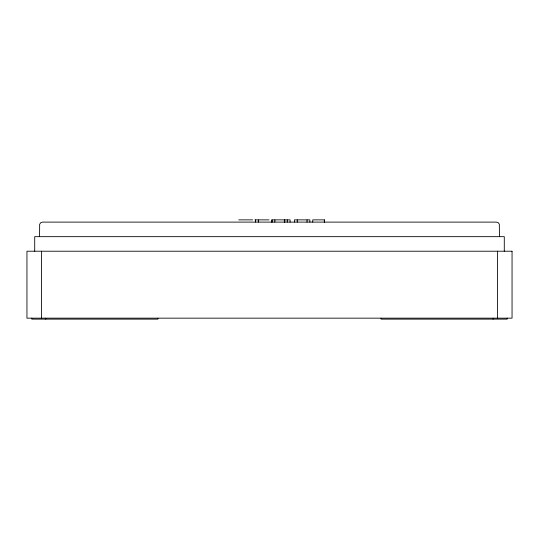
<?xml version="1.0" encoding="UTF-8"?>
<svg xmlns="http://www.w3.org/2000/svg" width="539" height="539" viewBox="0 0 539 539"><rect width="100%" height="100%" fill="white"/><g stroke="black" fill="none" stroke-linecap="round" stroke-linejoin="round"><path stroke-width="0.81" d="M238.75 219.872L252.629 219.872M254.9 219.872L269.035 219.872M507.199 318.158L507.199 319.128L381.073 319.128L381.073 318.158M504.288 251.214L504.288 236.661L34.712 236.661L34.712 251.214M499.437 236.661L499.336 224.251L498.198 222.641L496.419 222.108L42.581 222.108L40.802 222.641L39.664 224.251L39.563 236.661M497.497 251.214L497.497 318.158M493.138 318.158L493.138 319.128M324.485 222.108L324.485 219.872L312.741 219.872L312.741 222.108M324.33 219.872L324.33 222.108M309.878 222.108L309.878 219.872L294.415 219.872L294.415 222.108M307.048 219.872L307.048 222.108M297.245 219.872L297.245 222.108M290.09 222.108L290.09 219.872L271.838 219.872L271.838 222.108M287.26 219.872L287.26 222.108M284.787 219.872L284.787 222.108M284.37 219.872L284.37 222.108M274.87 219.872L274.87 222.108M272.04 219.872L272.04 222.108M258.322 219.872L258.322 222.108M255.627 219.872L255.627 222.108M157.927 318.158L157.927 319.128L31.801 319.128L31.801 318.158M45.741 318.158L45.741 319.128M41.503 251.214L41.503 318.158M512.05 251.214L26.95 251.214L26.95 318.158L512.05 318.158L512.05 251.214"/></g></svg>
